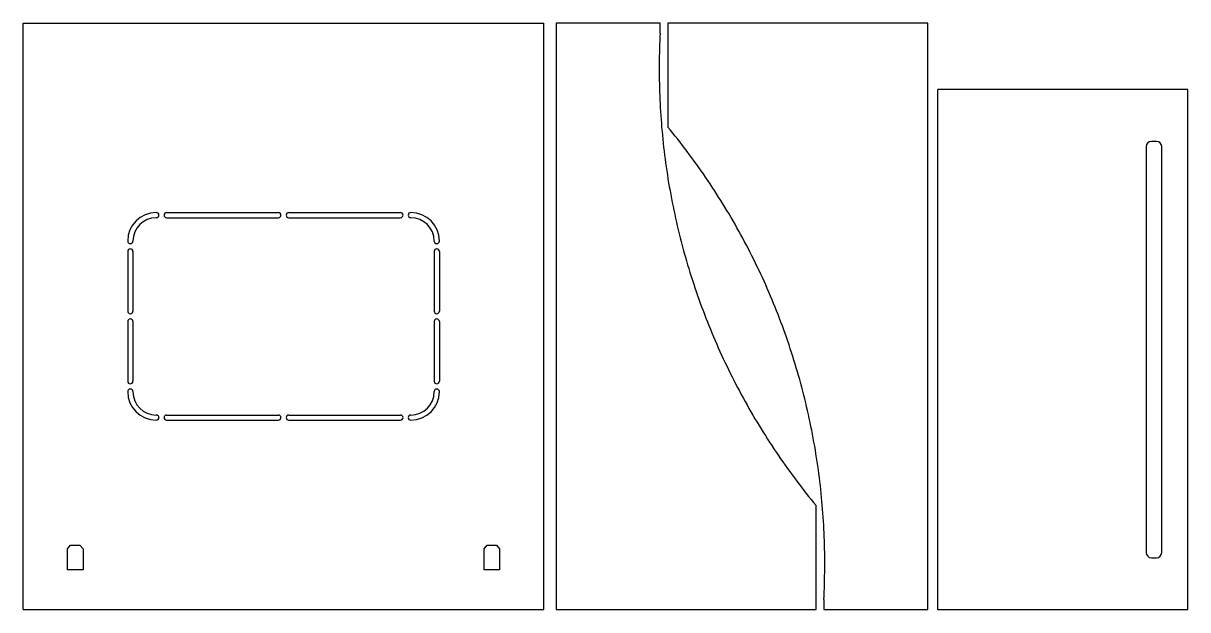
# Model space of a CAD drawing. Extents: x -501 to 1740, y -565 to 564.
import ezdxf

# ---------------------------------------------------------------- set-up
doc = ezdxf.new("R2010")
doc.units = 0
for name, color, linetype in [('View', 7, 'CONTINUOUS'), ('View001', 7, 'CONTINUOUS'), ('View002', 7, 'CONTINUOUS'), ('View003', 7, 'CONTINUOUS')]:
    doc.layers.add(name, color=color, linetype=linetype)

msp = doc.modelspace()

# ---------------------------------------------------------------- linework, layer by layer
at = {"layer": 'View'}
for points in [[(1240, 564.436), (740, 564.436)], [(740, 564.436), (740, 364.436)], [(1240, -564.436), (1240, 564.436)], [(1040, -545.436), (1040, -564.436)], [(1040, -564.436), (1240, -564.436)]]:
    msp.add_open_spline(points, degree=1, dxfattribs=at)
msp.add_open_spline([(1040, -545.436), (1042.12, -505.574), (1042.44, -465.273), (1040.89, -424.779), (1039.33, -384.285), (1035.89, -343.598), (1030.54, -302.982), (1025.18, -262.367), (1017.91, -221.822), (1008.73, -181.62), (999.543, -141.417), (988.45, -101.557), (975.507, -62.3068), (962.567, -23.0558), (947.777, 15.585), (931.247, 53.3654), (914.719, 91.1467), (896.452, 128.067), (876.599, 163.902), (856.747, 199.738), (835.31, 234.489), (812.476, 267.967), (789.642, 301.446), (765.412, 333.651), (740, 364.436)], degree=3, knots=[3.08851, 3.08851, 3.08851, 3.08851, 3.1814, 3.1814, 3.1814, 3.2743, 3.2743, 3.2743, 3.36719, 3.36719, 3.36719, 3.46008, 3.46008, 3.46008, 3.55298, 3.55298, 3.55298, 3.64587, 3.64587, 3.64587, 3.73877, 3.73877, 3.73877, 3.83166, 3.83166, 3.83166, 3.83166], dxfattribs=at)
at = {"layer": 'View001'}
for points in [[(725, 564.436), (525, 564.436)], [(525, 564.436), (525, -564.436)], [(725, 545.436), (725, 564.436)], [(1025, -564.436), (1025, -364.436)], [(525, -564.436), (1025, -564.436)]]:
    msp.add_open_spline(points, degree=1, dxfattribs=at)
msp.add_open_spline([(725, 545.436), (722.881, 505.574), (722.558, 465.273), (724.115, 424.779), (725.67, 384.285), (729.105, 343.598), (734.461, 302.982), (739.815, 262.367), (747.09, 221.822), (756.274, 181.62), (765.457, 141.417), (776.55, 101.557), (789.493, 62.3068), (802.433, 23.0558), (817.223, -15.585), (833.753, -53.3654), (850.281, -91.1467), (868.548, -128.067), (888.401, -163.902), (908.253, -199.738), (929.69, -234.489), (952.524, -267.967), (975.358, -301.446), (999.588, -333.651), (1025, -364.436)], degree=3, knots=[3.08851, 3.08851, 3.08851, 3.08851, 3.1814, 3.1814, 3.1814, 3.2743, 3.2743, 3.2743, 3.36719, 3.36719, 3.36719, 3.46008, 3.46008, 3.46008, 3.55298, 3.55298, 3.55298, 3.64587, 3.64587, 3.64587, 3.73877, 3.73877, 3.73877, 3.83166, 3.83166, 3.83166, 3.83166], dxfattribs=at)
at = {"layer": 'View002'}
for p, q in [((-501, -564.435), (-501, 564.435)), ((-501, 564.435), (501, 564.435)), ((501, -564.435), (501, 564.435)), ((-225, 200), (-10, 200)), ((-225, 190), (-10, 190)), ((10, 200), (225, 200)), ((10, 190), (225, 190)), ((-300, 125), (-300, 10)), ((-290, 125), (-290, 10)), ((290, 125), (290, 10)), ((300, 125), (300, 10)), ((-300, -10), (-300, -125)), ((-290, -10), (-290, -125)), ((290, -10), (290, -125)), ((300, -10), (300, -125)), ((-225, -190), (-10, -190)), ((-225, -200), (-10, -200)), ((10, -190), (225, -190)), ((10, -200), (225, -200)), ((-416, -447.435), (-410, -440.435)), ((-416, -488.435), (-416, -447.435)), ((-410, -440.435), (-392, -440.435)), ((-392, -440.435), (-386, -447.435)), ((-386, -447.435), (-386, -488.435)), ((386, -447.435), (392, -440.435)), ((386, -488.435), (386, -447.435)), ((392, -440.435), (410, -440.435)), ((410, -440.435), (416, -447.435)), ((416, -447.435), (416, -488.435)), ((-386, -488.435), (-416, -488.435)), ((416, -488.435), (386, -488.435)), ((-501, -564.435), (501, -564.435))]:
    msp.add_line(p, q, dxfattribs=at)
for centre, radius, start, end in [((-245, 145), 55, 90, 180), ((-245, 145), 45, 90, 180), ((-245, 195), 5, -90, 90), ((-225, 195), 5, 90, -90), ((-10, 195), 5, -90, 90), ((10, 195), 5, 90, -90), ((225, 195), 5, -90, 90), ((245, 195), 5, 90, -90), ((245, 145), 55, 0, 90), ((245, 145), 45, 0, 90), ((-295, 145), 5, 180, 0), ((295, 145), 5, -180, 0), ((-295, 125), 5, 0, 180), ((295, 125), 5, 0, -180), ((-295, 10), 5, 180, 0), ((295, 10), 5, 180, 0), ((-295, -10), 5, 0, -180), ((295, -10), 5, 0, -180), ((-295, -125), 5, -180, 0), ((295, -125), 5, -180, 0), ((-295, -145), 5, 0, -180), ((-245, -145), 55, -180, -90), ((-245, -145), 45, -180, -90), ((245, -145), 45, -90, 0), ((245, -145), 55, -90, 0), ((295, -145), 5, 0, 180), ((-245, -195), 5, -90, 90), ((-225, -195), 5, 90, -90), ((-10, -195), 5, -90, 90), ((10, -195), 5, 90, -90), ((225, -195), 5, -90, 90), ((245, -195), 5, 90, -90)]:
    msp.add_arc(centre, radius, start, end, dxfattribs=at)
at = {"layer": 'View003'}
for p, q in [((1740.5, 437), (1259.5, 437)), ((1259.5, -565), (1259.5, 437)), ((1740.5, -565), (1740.5, 437)), ((1680.5, 337), (1670.5, 337)), ((1660.5, 327), (1660.5, -455)), ((1690.5, -455), (1690.5, 327)), ((1670.5, -465), (1680.5, -465)), ((1740.5, -565), (1259.5, -565))]:
    msp.add_line(p, q, dxfattribs=at)
for centre, start, end in [((1670.5, 327), 90, 180), ((1680.5, 327), 0, 90), ((1670.5, -455), 180, -90), ((1680.5, -455), -90, 0)]:
    msp.add_arc(centre, 10, start, end, dxfattribs=at)

doc.saveas('drawing.dxf')
